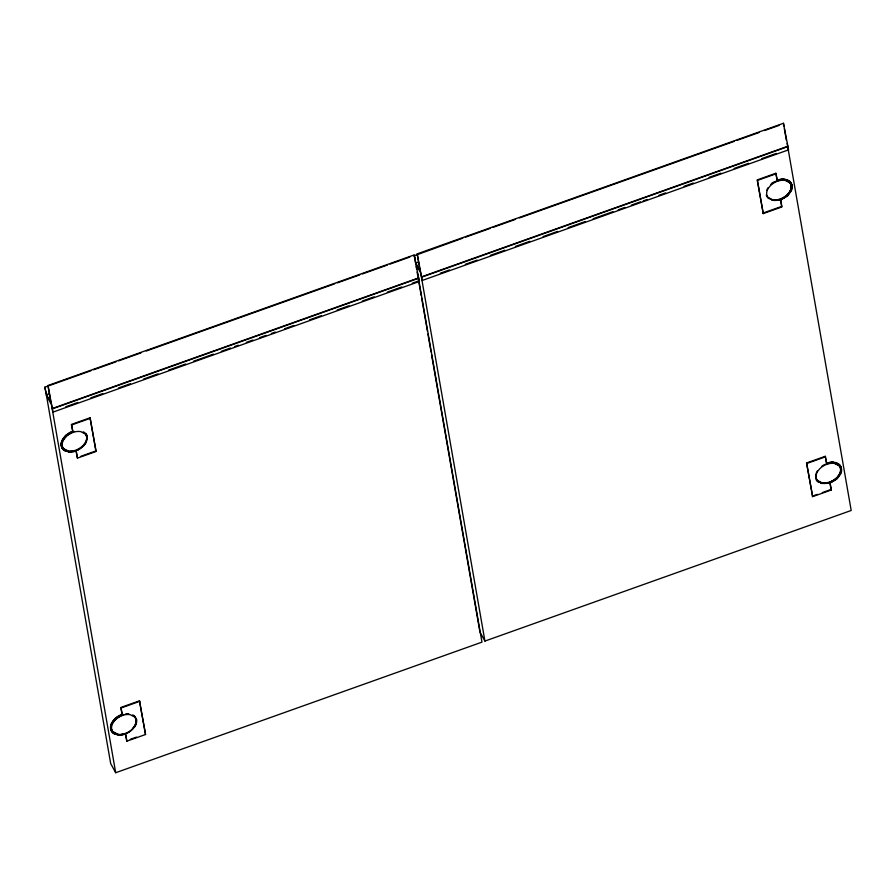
<?xml version="1.0" encoding="UTF-8"?>
<svg xmlns="http://www.w3.org/2000/svg" width="896" height="896" viewBox="0 0 896 896"><rect width="100%" height="100%" fill="white"/><g stroke="black" fill="none" stroke-linecap="round" stroke-linejoin="round"><path stroke-width="1.34" d="M90.944 370.731L44.834 387.173L46.525 395.965M52.651 411.454L53.01 412.115L419.283 281.512L414.221 255.226M787.875 146.238L788.514 149.867L422.24 280.459L421.546 276.853L787.875 146.238L783.462 123.278L783.899 126.157M414.232 254.923L47.958 385.526L50.87 402.55L46.547 394.688L44.834 387.173M462.818 238.146L414.042 255.83M783.462 123.278L417.189 253.87L420.09 270.906L415.778 263.043L414.366 255.965M132.485 728.605L134.456 726.096A12.992 8.915 -28.8 0 0 134.445 716.498L132.462 715.019M787.573 194.365L789.544 191.867A12.992 8.915 -28.8 0 0 789.533 182.258L784.974 179.917A13.395 9.195 -28.8 0 0 779.834 179.995M93.587 369.802L115.987 361.805M118.619 360.875L141.019 352.89M146.283 351.008L334.69 283.83M337.333 282.89L359.722 274.904M362.365 273.963L387.397 265.037M390.029 264.096L409.797 257.051M465.45 237.205L490.482 228.278M493.114 227.338L515.514 219.352M519.467 217.941L734.227 141.366M736.859 140.437L759.259 132.451M764.523 130.57L779.016 125.395M46.547 394.688L49.19 393.747M415.778 263.043L418.41 262.102M53.01 412.115L52.326 408.509L418.645 277.894M52.438 408.822L418.712 278.219M421.658 277.166L787.931 146.574M65.822 406.75L77.683 402.528M90.854 397.824L102.715 393.602M118.518 387.968L130.379 383.734M143.562 379.042L158.054 373.867M168.594 370.115L185.718 364M193.626 361.189L213.382 354.144M221.29 351.322L230.518 348.029M234.461 346.618L238.414 345.218M246.322 342.395L252.907 340.043M259.504 337.702L266.09 335.35M271.354 333.469L275.307 332.058M284.536 328.776L293.754 325.483M309.568 319.85L321.418 315.616M337.232 309.982L349.093 305.749M362.264 301.056L374.125 296.822M387.296 292.13L401.789 286.966M412.328 283.203L418.925 280.851L419.283 281.512M440.317 273.224L449.546 269.931M465.349 264.298L477.21 260.075M490.381 255.371L504.874 250.208M515.424 246.445L529.917 241.282M543.088 236.578L557.581 231.414M568.12 227.651L585.245 221.547M593.152 218.725L612.92 211.68M618.184 209.81L624.77 207.458M631.366 205.106L640.584 201.813M643.216 200.883L647.17 199.472M659.03 195.238L665.616 192.898M684.062 186.312L693.291 183.03M709.094 177.386L720.955 173.163M734.126 168.459L748.619 163.296M761.802 158.603L776.294 153.429M77.448 458.114L76.238 451.158L70.112 452.267L64.501 450.71A13.776 9.453 -28.8 0 1 62.138 441.28L66.035 435.949L72.878 431.917L71.389 424.446L90.07 417.782L96.141 451.461L77.448 458.114L75.958 450.654L73.192 451.461M780.73 199.965L781.939 206.931L763.246 213.595L757.187 179.917L775.869 173.253L777.37 180.723L783.496 179.603L789.107 181.171A13.776 9.453 -28.8 0 1 791.459 190.59L787.573 195.933L780.73 199.965L780.45 199.461L787.293 195.418L791.179 190.086A13.776 9.453 -28.8 0 0 788.827 180.667L783.216 179.099L777.09 180.219L775.869 173.253M72.878 431.917L71.669 424.95L90.35 418.286M763.246 213.595L757.467 180.421L776.149 173.757M80.909 456.277L95.861 450.946L90.07 417.782M762.978 213.08L781.659 206.427L780.45 199.461M126.851 741.16L125.642 734.205L119.504 735.314L113.893 733.757A13.776 9.453 -28.8 0 1 111.541 724.326L115.427 718.995L122.282 714.963L120.781 707.493L139.474 700.829L145.544 734.507L126.851 741.16L125.362 733.701L120.355 734.709M806.579 462.963L825.272 456.299L826.762 463.77L832.899 462.65L838.51 464.218A13.776 9.453 -28.8 0 1 840.862 473.637L836.976 478.979L830.122 483.011L831.342 489.978L812.65 496.642L806.579 462.963L812.65 496.642M122.282 714.963L121.061 707.997L139.754 701.333M806.859 463.467L825.552 456.803M130.312 739.323L136.539 737.106M812.37 496.138L817.354 494.357M822.338 492.576L831.062 489.474L831.342 489.978M115.696 772.722L51.442 404.544L46.435 395.416L110.69 763.594L115.696 772.722L481.97 642.13L417.715 273.941M479.92 631.949L484.926 641.077L851.2 510.474L787.147 143.45M72.598 431.402L65.755 435.445L61.869 440.776A13.776 9.453 -28.8 0 0 64.221 450.195L68.813 451.618A13.922 9.554 -28.8 0 1 61.365 442.915A13.922 9.554 -28.8 0 1 72.094 431.525M825.272 456.299L826.493 463.266L832.619 462.146L838.23 463.714A13.776 9.453 -28.8 0 1 840.582 473.133L836.696 478.464L829.842 482.507M122.002 714.448L115.158 718.491L111.261 723.822A13.776 9.453 -28.8 0 0 113.613 733.242L119.224 734.81M421.546 276.853L417.189 253.87M52.326 408.509L48.014 385.549M834.646 463.467L839.205 465.808A12.992 8.915 -28.8 0 1 839.216 475.418L837.245 477.915A13.395 9.195 -28.8 0 1 822.237 483.314L817.678 480.973M117.477 733.992L112.918 731.651A12.992 8.915 -28.8 0 1 111.675 729.658M789.813 182.762L785.254 180.421A13.395 9.195 -28.8 0 0 770.246 185.819L768.264 188.317A12.992 8.915 -28.8 0 0 768.275 197.926L772.845 200.267A13.395 9.195 -28.8 0 0 787.853 194.869L789.824 192.371A12.992 8.915 -28.8 0 0 789.813 182.762M83.059 431.973L85.042 433.451A12.992 8.915 -28.8 0 1 85.053 443.05L83.082 445.547A13.395 9.195 -28.8 0 1 68.074 450.946L63.515 448.605A12.992 8.915 -28.8 0 1 63.504 438.995L65.475 436.498A13.395 9.195 -28.8 0 1 74.267 431.424M788.144 149.206L788.514 149.867M416.282 264.902L420.672 272.888L484.926 641.077M421.87 279.798L422.24 280.459M145.544 734.507L139.474 700.829M784.347 128.722L786.363 140.302M830.043 483.672L830.861 488.309M414.445 256.514L414.893 259.09M415.341 261.666L415.789 264.23M416.136 266.526L416.685 269.382M417.099 272.037L417.581 274.792M418.062 277.558L421.198 295.478M421.68 298.234L427.448 331.33M427.93 334.096L431.066 352.016M431.547 354.771L479.674 630.571M83.944 432.152A13.53 9.285 -28.8 0 1 82.488 446.488M81.614 447.238A13.53 9.285 -28.8 0 1 76.563 450.195M75.466 450.598A13.53 9.285 -28.8 0 1 70.022 451.45M67.077 451.013A13.53 9.285 -28.8 0 1 61.891 442.098A13.53 9.285 -28.8 0 1 72.005 431.861M111.664 724.685A12.992 8.915 -28.8 0 1 112.907 722.042L114.878 719.544A13.395 9.195 -28.8 0 1 123.67 714.47M133.347 715.198A13.53 9.285 -28.8 0 1 129.102 731.651A13.53 9.285 -28.8 0 1 111.205 729.03M111.048 726.488A13.53 9.285 -28.8 0 1 121.408 714.907M125.798 713.765A13.53 9.285 -28.8 0 1 127.949 713.653M126.885 713.966A13.395 9.195 -28.8 0 1 128.923 714.011M136.539 719.096A13.922 9.554 -28.8 0 1 136.259 723.576M135.912 724.517A13.922 9.554 -28.8 0 1 134.322 727.272M129.114 731.965A13.922 9.554 -28.8 0 1 125.866 733.566M124.734 733.97A13.922 9.554 -28.8 0 1 120.221 734.787M119.146 734.787A13.922 9.554 -28.8 0 1 110.824 729.053M110.69 726.421A13.922 9.554 -28.8 0 1 121.498 714.571M86.139 433.765A13.922 9.554 -28.8 0 1 87.27 438.682M86.509 441.459A13.922 9.554 -28.8 0 1 83.44 445.95M79.722 448.918A13.922 9.554 -28.8 0 1 77.571 450.061M75.342 450.923A13.922 9.554 -28.8 0 1 73.058 451.494M770.762 184.542A13.395 9.195 -28.8 0 1 775.533 181.384M776.586 180.936A13.395 9.195 -28.8 0 1 778.747 180.23M766.752 195.418A12.992 8.915 -28.8 0 0 767.995 197.422L772.565 199.763A13.395 9.195 -28.8 0 0 787.573 194.365M766.752 190.445A12.992 8.915 -28.8 0 1 767.995 187.813M776.485 180.667A13.53 9.285 -28.8 0 1 791.157 188.776A13.53 9.285 -28.8 0 1 771.557 199.819M769.104 198.71A13.53 9.285 -28.8 0 1 766.293 194.79M771.434 183.624A13.53 9.285 -28.8 0 1 773.338 182.258M817.678 480.973A12.992 8.915 -28.8 0 1 817.667 471.363L819.638 468.866A13.395 9.195 -28.8 0 1 834.646 463.467M821.934 466.166A13.395 9.195 -28.8 0 1 824.936 464.43M825.989 463.982A13.395 9.195 -28.8 0 1 834.366 462.963L838.925 465.304A12.992 8.915 -28.8 0 1 838.947 474.914L836.976 477.411A13.395 9.195 -28.8 0 1 821.957 482.798L817.398 480.458A12.992 8.915 -28.8 0 1 817.387 470.859M826.986 463.322A13.53 9.285 -28.8 0 1 840.75 468.474A13.53 9.285 -28.8 0 1 830.077 482.194A13.53 9.285 -28.8 0 1 815.696 477.837M827.109 462.986A13.922 9.554 -28.8 0 1 841.109 468.328A13.922 9.554 -28.8 0 1 830.346 482.384M822.584 483.515A13.922 9.554 -28.8 0 1 820.613 483.123M818.126 481.947A13.922 9.554 -28.8 0 1 816.312 480.155M776.586 180.342A13.922 9.554 -28.8 0 1 791.795 186.144A13.922 9.554 -28.8 0 1 777.549 200.301M65.755 437.013L63.784 439.51A12.992 8.915 -28.8 0 0 63.795 449.12L68.354 451.461A13.395 9.195 -28.8 0 0 83.362 446.062L85.333 443.565A12.992 8.915 -28.8 0 0 85.322 433.955L80.763 431.614A13.395 9.195 -28.8 0 0 65.755 437.013M115.158 720.059L113.176 722.557A12.992 8.915 -28.8 0 0 113.187 732.166L117.757 734.507A13.395 9.195 -28.8 0 0 132.765 729.109L134.736 726.611A12.992 8.915 -28.8 0 0 134.725 717.002L130.166 714.661A13.395 9.195 -28.8 0 0 115.158 720.059"/></g></svg>
